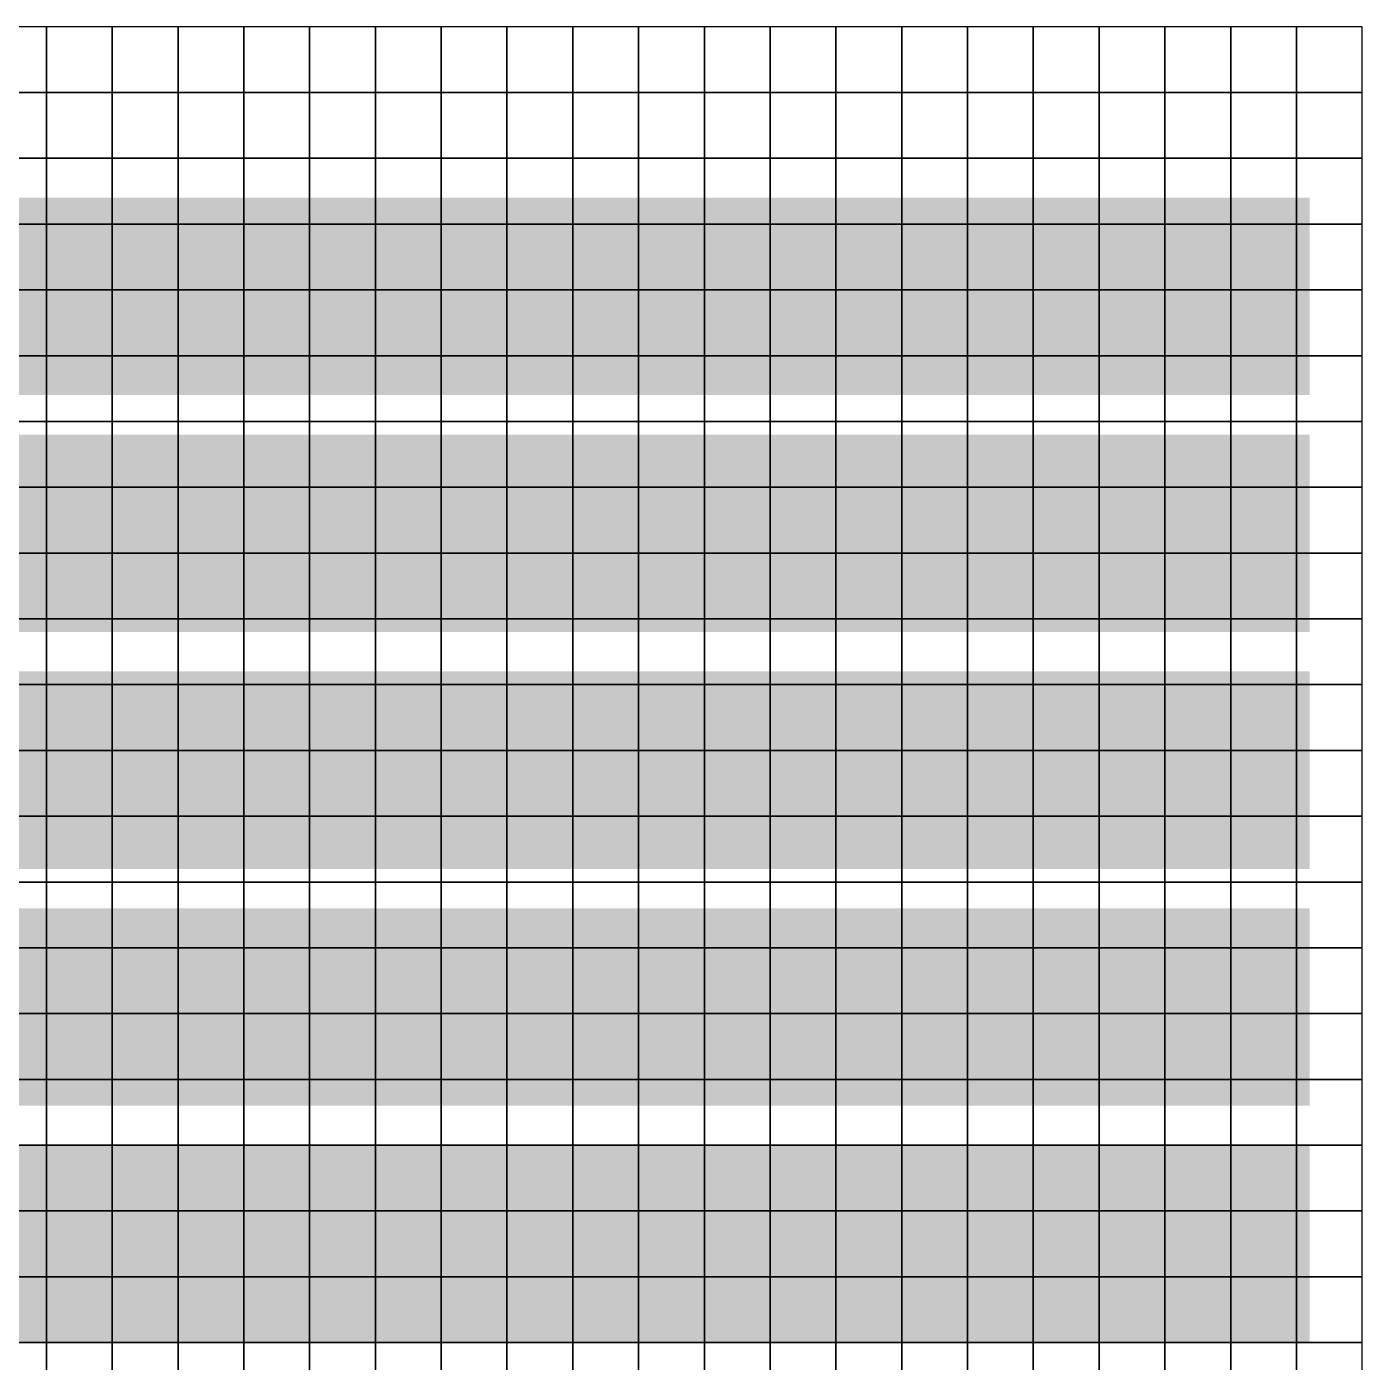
# Model space of a CAD drawing. Header units: metres. Extents: x 0 to 400, y 0 to 400.
# Drawn here: x 197 to 400, y 197 to 400 of the extents above; entities that cross this region are included whole.
import ezdxf

# ---------------------------------------------------------------- set-up
doc = ezdxf.new("R2010")
doc.units = ezdxf.units.M

msp = doc.modelspace()

# ---------------------------------------------------------------- linework, layer by layer
at = {"layer": 'F0', "color": 1}
for points in [[(218, 344), (248, 344), (218, 374), (248, 374)], [(344, 344), (374, 344), (344, 374), (374, 374)], [(182, 308), (212, 308), (182, 338), (212, 338)], [(308, 308), (338, 308), (308, 338), (338, 338)], [(272, 272), (302, 272), (272, 302), (302, 302)], [(236, 236), (266, 236), (236, 266), (266, 266)], [(362, 236), (392, 236), (362, 266), (392, 266)], [(200, 200), (230, 200), (200, 230), (230, 230)], [(326, 200), (356, 200), (326, 230), (356, 230)]]:
    msp.add_solid(points, dxfattribs=at)
at = {"layer": 'F1', "color": 2}
for points in [[(182, 344), (212, 344), (182, 374), (212, 374)], [(308, 344), (338, 344), (308, 374), (338, 374)], [(272, 308), (302, 308), (272, 338), (302, 338)], [(236, 272), (266, 272), (236, 302), (266, 302)], [(362, 272), (392, 272), (362, 302), (392, 302)], [(200, 236), (230, 236), (200, 266), (230, 266)], [(326, 236), (356, 236), (326, 266), (356, 266)], [(290, 200), (320, 200), (290, 230), (320, 230)]]:
    msp.add_solid(points, dxfattribs=at)
at = {"layer": 'F2', "color": 3}
for points in [[(272, 344), (302, 344), (272, 374), (302, 374)], [(236, 308), (266, 308), (236, 338), (266, 338)], [(362, 308), (392, 308), (362, 338), (392, 338)], [(200, 272), (230, 272), (200, 302), (230, 302)], [(326, 272), (356, 272), (326, 302), (356, 302)], [(290, 236), (320, 236), (290, 266), (320, 266)], [(254, 200), (284, 200), (254, 230), (284, 230)]]:
    msp.add_solid(points, dxfattribs=at)
at = {"layer": 'F3', "color": 4}
for points in [[(236, 344), (266, 344), (236, 374), (266, 374)], [(362, 344), (392, 344), (362, 374), (392, 374)], [(200, 308), (230, 308), (200, 338), (230, 338)], [(326, 308), (356, 308), (326, 338), (356, 338)], [(290, 272), (320, 272), (290, 302), (320, 302)], [(254, 236), (284, 236), (254, 266), (284, 266)], [(218, 200), (248, 200), (218, 230), (248, 230)], [(344, 200), (374, 200), (344, 230), (374, 230)]]:
    msp.add_solid(points, dxfattribs=at)
at = {"layer": 'F4', "color": 5}
for points in [[(200, 344), (230, 344), (200, 374), (230, 374)], [(326, 344), (356, 344), (326, 374), (356, 374)], [(290, 308), (320, 308), (290, 338), (320, 338)], [(254, 272), (284, 272), (254, 302), (284, 302)], [(218, 236), (248, 236), (218, 266), (248, 266)], [(344, 236), (374, 236), (344, 266), (374, 266)], [(182, 200), (212, 200), (182, 230), (212, 230)], [(308, 200), (338, 200), (308, 230), (338, 230)]]:
    msp.add_solid(points, dxfattribs=at)
at = {"layer": 'F5', "color": 6}
for points in [[(290, 344), (320, 344), (290, 374), (320, 374)], [(254, 308), (284, 308), (254, 338), (284, 338)], [(218, 272), (248, 272), (218, 302), (248, 302)], [(344, 272), (374, 272), (344, 302), (374, 302)], [(182, 236), (212, 236), (182, 266), (212, 266)], [(308, 236), (338, 236), (308, 266), (338, 266)], [(272, 200), (302, 200), (272, 230), (302, 230)]]:
    msp.add_solid(points, dxfattribs=at)
at = {"layer": 'F6', "color": 7}
for points in [[(254, 344), (284, 344), (254, 374), (284, 374)], [(218, 308), (248, 308), (218, 338), (248, 338)], [(344, 308), (374, 308), (344, 338), (374, 338)], [(182, 272), (212, 272), (182, 302), (212, 302)], [(308, 272), (338, 272), (308, 302), (338, 302)], [(272, 236), (302, 236), (272, 266), (302, 266)], [(236, 200), (266, 200), (236, 230), (266, 230)], [(362, 200), (392, 200), (362, 230), (392, 230)]]:
    msp.add_solid(points, dxfattribs=at)
at = {"layer": 'SURF'}
for points in [[(190, 390, 0.04), (200, 390, 0.04), (200, 400, 0.02), (190, 400, 0.02)], [(200, 390, 0.04), (210, 390, 0.04), (210, 400, 0.02), (200, 400, 0.02)], [(210, 390, 0.04), (220, 390, 0.04), (220, 400, 0.02), (210, 400, 0.02)], [(220, 390, 0.04), (230, 390, 0.04), (230, 400, 0.02), (220, 400, 0.02)], [(230, 390, 0.04), (240, 390, 0.03), (240, 400, 0.01), (230, 400, 0.02)], [(240, 390, 0.03), (250, 390, 0.03), (250, 400, 0.01), (240, 400, 0.01)], [(250, 390, 0.03), (260, 390, 0.02), (260, 400, 0.01), (250, 400, 0.01)], [(260, 390, 0.02), (270, 390, 0.02), (270, 400, 0.01), (260, 400, 0.01)], [(270, 390, 0.02), (280, 390, 0.01), (280, 400, 0.01), (270, 400, 0.01)], [(280, 390, 0.01), (290, 390, 0.01), (290, 400, 0), (280, 400, 0.01)], [(290, 390, 0.01), (300, 390, 0.01), (300, 400, 0), (290, 400, 0)], [(300, 390, 0.01), (310, 390, 0), (310, 400, 0), (300, 400, 0)], [(310, 390, 0), (320, 390, 0), (320, 400, 0), (310, 400, 0)], [(320, 390, 0), (330, 390, 0), (330, 400, 0), (320, 400, 0)], [(330, 390, 0), (340, 390, 0), (340, 400, 0), (330, 400, 0)], [(340, 390, 0), (350, 390, 0), (350, 400, 0), (340, 400, 0)], [(350, 390, 0), (360, 390, 0), (360, 400, 0), (350, 400, 0)], [(360, 390, 0), (370, 390, 0), (370, 400, 0), (360, 400, 0)], [(370, 390, 0), (380, 390, 0), (380, 400, 0), (370, 400, 0)], [(380, 390, 0), (390, 390, 0), (390, 400, 0), (380, 400, 0)], [(390, 390, 0), (400, 390, 0), (400, 400, 0), (390, 400, 0)], [(190, 380, 0.09), (200, 380, 0.09), (200, 390, 0.04), (190, 390, 0.04)], [(200, 380, 0.09), (210, 380, 0.09), (210, 390, 0.04), (200, 390, 0.04)], [(210, 380, 0.09), (220, 380, 0.08), (220, 390, 0.04), (210, 390, 0.04)], [(220, 380, 0.08), (230, 380, 0.08), (230, 390, 0.04), (220, 390, 0.04)], [(230, 380, 0.08), (240, 380, 0.07), (240, 390, 0.03), (230, 390, 0.04)], [(240, 380, 0.07), (250, 380, 0.06), (250, 390, 0.03), (240, 390, 0.03)], [(250, 380, 0.06), (260, 380, 0.04), (260, 390, 0.02), (250, 390, 0.03)], [(260, 380, 0.04), (270, 380, 0.03), (270, 390, 0.02), (260, 390, 0.02)], [(270, 380, 0.03), (280, 380, 0.03), (280, 390, 0.01), (270, 390, 0.02)], [(280, 380, 0.03), (290, 380, 0.02), (290, 390, 0.01), (280, 390, 0.01)], [(290, 380, 0.02), (300, 380, 0.01), (300, 390, 0.01), (290, 390, 0.01)], [(300, 380, 0.01), (310, 380, 0.01), (310, 390, 0), (300, 390, 0.01)], [(310, 380, 0.01), (320, 380, 0.01), (320, 390, 0), (310, 390, 0)], [(320, 380, 0.01), (330, 380, 0), (330, 390, 0), (320, 390, 0)], [(330, 380, 0), (340, 380, 0), (340, 390, 0), (330, 390, 0)], [(340, 380, 0), (350, 380, 0), (350, 390, 0), (340, 390, 0)], [(350, 380, 0), (360, 380, 0), (360, 390, 0), (350, 390, 0)], [(360, 380, 0), (370, 380, 0), (370, 390, 0), (360, 390, 0)], [(370, 380, 0), (380, 380, 0), (380, 390, 0), (370, 390, 0)], [(380, 380, 0), (390, 380, 0), (390, 390, 0), (380, 390, 0)], [(390, 380, 0), (400, 380, 0), (400, 390, 0), (390, 390, 0)], [(190, 370, 0.18), (200, 370, 0.19), (200, 380, 0.09), (190, 380, 0.09)], [(200, 370, 0.19), (210, 370, 0.18), (210, 380, 0.09), (200, 380, 0.09)], [(210, 370, 0.18), (220, 370, 0.17), (220, 380, 0.08), (210, 380, 0.09)], [(220, 370, 0.17), (230, 370, 0.15), (230, 380, 0.08), (220, 380, 0.08)], [(230, 370, 0.15), (240, 370, 0.13), (240, 380, 0.07), (230, 380, 0.08)], [(240, 370, 0.13), (250, 370, 0.11), (250, 380, 0.06), (240, 380, 0.07)], [(250, 370, 0.11), (260, 370, 0.09), (260, 380, 0.04), (250, 380, 0.06)], [(260, 370, 0.09), (270, 370, 0.07), (270, 380, 0.03), (260, 380, 0.04)], [(270, 370, 0.07), (280, 370, 0.05), (280, 380, 0.03), (270, 380, 0.03)], [(280, 370, 0.05), (290, 370, 0.04), (290, 380, 0.02), (280, 380, 0.03)], [(290, 370, 0.04), (300, 370, 0.03), (300, 380, 0.01), (290, 380, 0.02)], [(300, 370, 0.03), (310, 370, 0.02), (310, 380, 0.01), (300, 380, 0.01)], [(310, 370, 0.02), (320, 370, 0.01), (320, 380, 0.01), (310, 380, 0.01)], [(320, 370, 0.01), (330, 370, 0.01), (330, 380, 0), (320, 380, 0.01)], [(330, 370, 0.01), (340, 370, 0), (340, 380, 0), (330, 380, 0)], [(340, 370, 0), (350, 370, 0), (350, 380, 0), (340, 380, 0)], [(350, 370, 0), (360, 370, 0), (360, 380, 0), (350, 380, 0)], [(360, 370, 0), (370, 370, 0), (370, 380, 0), (360, 380, 0)], [(370, 370, 0), (380, 370, 0), (380, 380, 0), (370, 380, 0)], [(380, 370, 0), (390, 370, 0), (390, 380, 0), (380, 380, 0)], [(390, 370, 0), (400, 370, 0), (400, 380, 0), (390, 380, 0)], [(190, 360, 0.35), (200, 360, 0.36), (200, 370, 0.19), (190, 370, 0.18)], [(200, 360, 0.36), (210, 360, 0.35), (210, 370, 0.18), (200, 370, 0.19)], [(210, 360, 0.35), (220, 360, 0.33), (220, 370, 0.17), (210, 370, 0.18)], [(220, 360, 0.33), (230, 360, 0.3), (230, 370, 0.15), (220, 370, 0.17)], [(230, 360, 0.3), (240, 360, 0.26), (240, 370, 0.13), (230, 370, 0.15)], [(240, 360, 0.26), (250, 360, 0.22), (250, 370, 0.11), (240, 370, 0.13)], [(250, 360, 0.22), (260, 360, 0.17), (260, 370, 0.09), (250, 370, 0.11)], [(260, 360, 0.17), (270, 360, 0.13), (270, 370, 0.07), (260, 370, 0.09)], [(270, 360, 0.13), (280, 360, 0.1), (280, 370, 0.05), (270, 370, 0.07)], [(280, 360, 0.1), (290, 360, 0.07), (290, 370, 0.04), (280, 370, 0.05)], [(290, 360, 0.07), (300, 360, 0.05), (300, 370, 0.03), (290, 370, 0.04)], [(300, 360, 0.05), (310, 360, 0.03), (310, 370, 0.02), (300, 370, 0.03)], [(310, 360, 0.03), (320, 360, 0.02), (320, 370, 0.01), (310, 370, 0.02)], [(320, 360, 0.02), (330, 360, 0.01), (330, 370, 0.01), (320, 370, 0.01)], [(330, 360, 0.01), (340, 360, 0.01), (340, 370, 0), (330, 370, 0.01)], [(340, 360, 0.01), (350, 360, 0), (350, 370, 0), (340, 370, 0)], [(350, 360, 0), (360, 360, 0), (360, 370, 0), (350, 370, 0)], [(360, 360, 0), (370, 360, 0), (370, 370, 0), (360, 370, 0)], [(370, 360, 0), (380, 360, 0), (380, 370, 0), (370, 370, 0)], [(380, 360, 0), (390, 360, 0), (390, 370, 0), (380, 370, 0)], [(390, 360, 0), (400, 360, 0), (400, 370, 0), (390, 370, 0)], [(190, 350, 0.65), (200, 350, 0.67), (200, 360, 0.36), (190, 360, 0.35)], [(200, 350, 0.67), (210, 350, 0.65), (210, 360, 0.35), (200, 360, 0.36)], [(210, 350, 0.65), (220, 350, 0.62), (220, 360, 0.33), (210, 360, 0.35)], [(220, 350, 0.62), (230, 350, 0.56), (230, 360, 0.3), (220, 360, 0.33)], [(230, 350, 0.56), (240, 350, 0.48), (240, 360, 0.26), (230, 360, 0.3)], [(240, 350, 0.48), (250, 350, 0.4), (250, 360, 0.22), (240, 360, 0.26)], [(250, 350, 0.4), (260, 350, 0.32), (260, 360, 0.17), (250, 360, 0.22)], [(260, 350, 0.32), (270, 350, 0.25), (270, 360, 0.13), (260, 360, 0.17)], [(270, 350, 0.25), (280, 350, 0.19), (280, 360, 0.1), (270, 360, 0.13)], [(280, 350, 0.19), (290, 350, 0.13), (290, 360, 0.07), (280, 360, 0.1)], [(290, 350, 0.13), (300, 350, 0.09), (300, 360, 0.05), (290, 360, 0.07)], [(300, 350, 0.09), (310, 350, 0.06), (310, 360, 0.03), (300, 360, 0.05)], [(310, 350, 0.06), (320, 350, 0.04), (320, 360, 0.02), (310, 360, 0.03)], [(320, 350, 0.04), (330, 350, 0.02), (330, 360, 0.01), (320, 360, 0.02)], [(330, 350, 0.02), (340, 350, 0.01), (340, 360, 0.01), (330, 360, 0.01)], [(340, 350, 0.01), (350, 350, 0.01), (350, 360, 0), (340, 360, 0.01)], [(350, 350, 0.01), (360, 350, 0), (360, 360, 0), (350, 360, 0)], [(360, 350, 0), (370, 350, 0), (370, 360, 0), (360, 360, 0)], [(370, 350, 0), (380, 350, 0), (380, 360, 0), (370, 360, 0)], [(380, 350, 0), (390, 350, 0), (390, 360, 0), (380, 360, 0)], [(390, 350, 0), (400, 350, 0), (400, 360, 0), (390, 360, 0)], [(190, 340, 1.17), (200, 340, 1.19), (200, 350, 0.67), (190, 350, 0.65)], [(200, 340, 1.19), (210, 340, 1.17), (210, 350, 0.65), (200, 350, 0.67)], [(210, 340, 1.17), (220, 340, 1.1), (220, 350, 0.62), (210, 350, 0.65)], [(220, 340, 1.1), (230, 340, 0.99), (230, 350, 0.56), (220, 350, 0.62)], [(230, 340, 0.99), (240, 340, 0.86), (240, 350, 0.48), (230, 350, 0.56)], [(240, 340, 0.86), (250, 340, 0.72), (250, 350, 0.4), (240, 350, 0.48)], [(250, 340, 0.72), (260, 340, 0.58), (260, 350, 0.32), (250, 350, 0.4)], [(260, 340, 0.58), (270, 340, 0.45), (270, 350, 0.25), (260, 350, 0.32)], [(270, 340, 0.45), (280, 340, 0.33), (280, 350, 0.19), (270, 350, 0.25)], [(280, 340, 0.33), (290, 340, 0.24), (290, 350, 0.13), (280, 350, 0.19)], [(290, 340, 0.24), (300, 340, 0.16), (300, 350, 0.09), (290, 350, 0.13)], [(300, 340, 0.16), (310, 340, 0.11), (310, 350, 0.06), (300, 350, 0.09)], [(310, 340, 0.11), (320, 340, 0.07), (320, 350, 0.04), (310, 350, 0.06)], [(320, 340, 0.07), (330, 340, 0.04), (330, 350, 0.02), (320, 350, 0.04)], [(330, 340, 0.04), (340, 340, 0.02), (340, 350, 0.01), (330, 350, 0.02)], [(340, 340, 0.02), (350, 340, 0.01), (350, 350, 0.01), (340, 350, 0.01)], [(350, 340, 0.01), (360, 340, 0.01), (360, 350, 0), (350, 350, 0.01)], [(360, 340, 0.01), (370, 340, 0), (370, 350, 0), (360, 350, 0)], [(370, 340, 0), (380, 340, 0), (380, 350, 0), (370, 350, 0)], [(380, 340, 0), (390, 340, 0), (390, 350, 0), (380, 350, 0)], [(390, 340, 0), (400, 340, 0), (400, 350, 0), (390, 350, 0)], [(190, 330, 2), (200, 330, 2.04), (200, 340, 1.19), (190, 340, 1.17)], [(200, 330, 2.04), (210, 330, 2), (210, 340, 1.17), (200, 340, 1.19)], [(210, 330, 2), (220, 330, 1.89), (220, 340, 1.1), (210, 340, 1.17)], [(220, 330, 1.89), (230, 330, 1.71), (230, 340, 0.99), (220, 340, 1.1)], [(230, 330, 1.71), (240, 330, 1.48), (240, 340, 0.86), (230, 340, 0.99)], [(240, 330, 1.48), (250, 330, 1.24), (250, 340, 0.72), (240, 340, 0.86)], [(250, 330, 1.24), (260, 330, 0.99), (260, 340, 0.58), (250, 340, 0.72)], [(260, 330, 0.99), (270, 330, 0.77), (270, 340, 0.45), (260, 340, 0.58)], [(270, 330, 0.77), (280, 330, 0.57), (280, 340, 0.33), (270, 340, 0.45)], [(280, 330, 0.57), (290, 330, 0.4), (290, 340, 0.24), (280, 340, 0.33)], [(290, 330, 0.4), (300, 330, 0.28), (300, 340, 0.16), (290, 340, 0.24)], [(300, 330, 0.28), (310, 330, 0.18), (310, 340, 0.11), (300, 340, 0.16)], [(310, 330, 0.18), (320, 330, 0.11), (320, 340, 0.07), (310, 340, 0.11)], [(320, 330, 0.11), (330, 330, 0.07), (330, 340, 0.04), (320, 340, 0.07)], [(330, 330, 0.07), (340, 330, 0.04), (340, 340, 0.02), (330, 340, 0.04)], [(340, 330, 0.04), (350, 330, 0.02), (350, 340, 0.01), (340, 340, 0.02)], [(350, 330, 0.02), (360, 330, 0.01), (360, 340, 0.01), (350, 340, 0.01)], [(360, 330, 0.01), (370, 330, 0.01), (370, 340, 0), (360, 340, 0.01)], [(370, 330, 0.01), (380, 330, 0), (380, 340, 0), (370, 340, 0)], [(380, 330, 0), (390, 330, 0), (390, 340, 0), (380, 340, 0)], [(390, 330, 0), (400, 330, 0), (400, 340, 0), (390, 340, 0)], [(190, 320, 3.3), (200, 320, 3.37), (200, 330, 2.04), (190, 330, 2)], [(200, 320, 3.37), (210, 320, 3.3), (210, 330, 2), (200, 330, 2.04)], [(210, 320, 3.3), (220, 320, 3.11), (220, 330, 1.89), (210, 330, 2)], [(220, 320, 3.11), (230, 320, 2.81), (230, 330, 1.71), (220, 330, 1.89)], [(230, 320, 2.81), (240, 320, 2.45), (240, 330, 1.48), (230, 330, 1.71)], [(240, 320, 2.45), (250, 320, 2.04), (250, 330, 1.24), (240, 330, 1.48)], [(250, 320, 2.04), (260, 320, 1.64), (260, 330, 0.99), (250, 330, 1.24)], [(260, 320, 1.64), (270, 320, 1.26), (270, 330, 0.77), (260, 330, 0.99)], [(270, 320, 1.26), (280, 320, 0.94), (280, 330, 0.57), (270, 330, 0.77)], [(280, 320, 0.94), (290, 320, 0.67), (290, 330, 0.4), (280, 330, 0.57)], [(290, 320, 0.67), (300, 320, 0.46), (300, 330, 0.28), (290, 330, 0.4)], [(300, 320, 0.46), (310, 320, 0.3), (310, 330, 0.18), (300, 330, 0.28)], [(310, 320, 0.3), (320, 320, 0.19), (320, 330, 0.11), (310, 330, 0.18)], [(320, 320, 0.19), (330, 320, 0.11), (330, 330, 0.07), (320, 330, 0.11)], [(330, 320, 0.11), (340, 320, 0.07), (340, 330, 0.04), (330, 330, 0.07)], [(340, 320, 0.07), (350, 320, 0.04), (350, 330, 0.02), (340, 330, 0.04)], [(350, 320, 0.04), (360, 320, 0.02), (360, 330, 0.01), (350, 330, 0.02)], [(360, 320, 0.02), (370, 320, 0.01), (370, 330, 0.01), (360, 330, 0.01)], [(370, 320, 0.01), (380, 320, 0.01), (380, 330, 0), (370, 330, 0.01)], [(380, 320, 0.01), (390, 320, 0), (390, 330, 0), (380, 330, 0)], [(390, 320, 0), (400, 320, 0), (400, 330, 0), (390, 330, 0)], [(190, 310, 5.23), (200, 310, 5.34), (200, 320, 3.37), (190, 320, 3.3)], [(200, 310, 5.34), (210, 310, 5.23), (210, 320, 3.3), (200, 320, 3.37)], [(210, 310, 5.23), (220, 310, 4.93), (220, 320, 3.11), (210, 320, 3.3)], [(220, 310, 4.93), (230, 310, 4.46), (230, 320, 2.81), (220, 320, 3.11)], [(230, 310, 4.46), (240, 310, 3.87), (240, 320, 2.45), (230, 320, 2.81)], [(240, 310, 3.87), (250, 310, 3.24), (250, 320, 2.04), (240, 320, 2.45)], [(250, 310, 3.24), (260, 310, 2.6), (260, 320, 1.64), (250, 320, 2.04)], [(260, 310, 2.6), (270, 310, 2), (270, 320, 1.26), (260, 320, 1.64)], [(270, 310, 2), (280, 310, 1.48), (280, 320, 0.94), (270, 320, 1.26)], [(280, 310, 1.48), (290, 310, 1.06), (290, 320, 0.67), (280, 320, 0.94)], [(290, 310, 1.06), (300, 310, 0.72), (300, 320, 0.46), (290, 320, 0.67)], [(300, 310, 0.72), (310, 310, 0.47), (310, 320, 0.3), (300, 320, 0.46)], [(310, 310, 0.47), (320, 310, 0.3), (320, 320, 0.19), (310, 320, 0.3)], [(320, 310, 0.3), (330, 310, 0.18), (330, 320, 0.11), (320, 320, 0.19)], [(330, 310, 0.18), (340, 310, 0.11), (340, 320, 0.07), (330, 320, 0.11)], [(340, 310, 0.11), (350, 310, 0.06), (350, 320, 0.04), (340, 320, 0.07)], [(350, 310, 0.06), (360, 310, 0.03), (360, 320, 0.02), (350, 320, 0.04)], [(360, 310, 0.03), (370, 310, 0.02), (370, 320, 0.01), (360, 320, 0.02)], [(370, 310, 0.02), (380, 310, 0.01), (380, 320, 0.01), (370, 320, 0.01)], [(380, 310, 0.01), (390, 310, 0), (390, 320, 0), (380, 320, 0.01)], [(390, 310, 0), (400, 310, 0), (400, 320, 0), (390, 320, 0)], [(190, 300, 7.96), (200, 300, 8.12), (200, 310, 5.34), (190, 310, 5.23)], [(200, 300, 8.12), (210, 300, 7.96), (210, 310, 5.23), (200, 310, 5.34)], [(210, 300, 7.96), (220, 300, 7.5), (220, 310, 4.93), (210, 310, 5.23)], [(220, 300, 7.5), (230, 300, 6.78), (230, 310, 4.46), (220, 310, 4.93)], [(230, 300, 6.78), (240, 300, 5.9), (240, 310, 3.87), (230, 310, 4.46)], [(240, 300, 5.9), (250, 300, 4.93), (250, 310, 3.24), (240, 310, 3.87)], [(250, 300, 4.93), (260, 300, 3.95), (260, 310, 2.6), (250, 310, 3.24)], [(260, 300, 3.95), (270, 300, 3.05), (270, 310, 2), (260, 310, 2.6)], [(270, 300, 3.05), (280, 300, 2.26), (280, 310, 1.48), (270, 310, 2)], [(280, 300, 2.26), (290, 300, 1.61), (290, 310, 1.06), (280, 310, 1.48)], [(290, 300, 1.61), (300, 300, 1.1), (300, 310, 0.72), (290, 310, 1.06)], [(300, 300, 1.1), (310, 300, 0.72), (310, 310, 0.47), (300, 310, 0.72)], [(310, 300, 0.72), (320, 300, 0.46), (320, 310, 0.3), (310, 310, 0.47)], [(320, 300, 0.46), (330, 300, 0.28), (330, 310, 0.18), (320, 310, 0.3)], [(330, 300, 0.28), (340, 300, 0.16), (340, 310, 0.11), (330, 310, 0.18)], [(340, 300, 0.16), (350, 300, 0.09), (350, 310, 0.06), (340, 310, 0.11)], [(350, 300, 0.09), (360, 300, 0.05), (360, 310, 0.03), (350, 310, 0.06)], [(360, 300, 0.05), (370, 300, 0.03), (370, 310, 0.02), (360, 310, 0.03)], [(370, 300, 0.03), (380, 300, 0.01), (380, 310, 0.01), (370, 310, 0.02)], [(380, 300, 0.01), (390, 300, 0.01), (390, 310, 0), (380, 310, 0.01)], [(390, 300, 0.01), (400, 300, 0), (400, 310, 0), (390, 310, 0)], [(190, 290, 11.64), (200, 290, 11.87), (200, 300, 8.12), (190, 300, 7.96)], [(200, 290, 11.87), (210, 290, 11.64), (210, 300, 7.96), (200, 300, 8.12)], [(210, 290, 11.64), (220, 290, 10.96), (220, 300, 7.5), (210, 300, 7.96)], [(220, 290, 10.96), (230, 290, 9.92), (230, 300, 6.78), (220, 300, 7.5)], [(230, 290, 9.92), (240, 290, 8.62), (240, 300, 5.9), (230, 300, 6.78)], [(240, 290, 8.62), (250, 290, 7.2), (250, 300, 4.93), (240, 300, 5.9)], [(250, 290, 7.2), (260, 290, 5.78), (260, 300, 3.95), (250, 300, 4.93)], [(260, 290, 5.78), (270, 290, 4.46), (270, 300, 3.05), (260, 300, 3.95)], [(270, 290, 4.46), (280, 290, 3.3), (280, 300, 2.26), (270, 300, 3.05)], [(280, 290, 3.3), (290, 290, 2.35), (290, 300, 1.61), (280, 300, 2.26)], [(290, 290, 2.35), (300, 290, 1.61), (300, 300, 1.1), (290, 300, 1.61)], [(300, 290, 1.61), (310, 290, 1.06), (310, 300, 0.72), (300, 300, 1.1)], [(310, 290, 1.06), (320, 290, 0.67), (320, 300, 0.46), (310, 300, 0.72)], [(320, 290, 0.67), (330, 290, 0.4), (330, 300, 0.28), (320, 300, 0.46)], [(330, 290, 0.4), (340, 290, 0.24), (340, 300, 0.16), (330, 300, 0.28)], [(340, 290, 0.24), (350, 290, 0.13), (350, 300, 0.09), (340, 300, 0.16)], [(350, 290, 0.13), (360, 290, 0.07), (360, 300, 0.05), (350, 300, 0.09)], [(360, 290, 0.07), (370, 290, 0.04), (370, 300, 0.03), (360, 300, 0.05)], [(370, 290, 0.04), (380, 290, 0.02), (380, 300, 0.01), (370, 300, 0.03)], [(380, 290, 0.02), (390, 290, 0.01), (390, 300, 0.01), (380, 300, 0.01)], [(390, 290, 0.01), (400, 290, 0), (400, 300, 0), (390, 300, 0.01)], [(190, 280, 16.35), (200, 280, 16.68), (200, 290, 11.87), (190, 290, 11.64)], [(200, 280, 16.68), (210, 280, 16.35), (210, 290, 11.64), (200, 290, 11.87)], [(210, 280, 16.35), (220, 280, 15.4), (220, 290, 10.96), (210, 290, 11.64)], [(220, 280, 15.4), (230, 280, 13.93), (230, 290, 9.92), (220, 290, 10.96)], [(230, 280, 13.93), (240, 280, 12.11), (240, 290, 8.62), (230, 290, 9.92)], [(240, 280, 12.11), (250, 280, 10.12), (250, 290, 7.2), (240, 290, 8.62)], [(250, 280, 10.12), (260, 280, 8.12), (260, 290, 5.78), (250, 290, 7.2)], [(260, 280, 8.12), (270, 280, 6.26), (270, 290, 4.46), (260, 290, 5.78)], [(270, 280, 6.26), (280, 280, 4.64), (280, 290, 3.3), (270, 290, 4.46)], [(280, 280, 4.64), (290, 280, 3.3), (290, 290, 2.35), (280, 290, 3.3)], [(290, 280, 3.3), (300, 280, 2.26), (300, 290, 1.61), (290, 290, 2.35)], [(300, 280, 2.26), (310, 280, 1.48), (310, 290, 1.06), (300, 290, 1.61)], [(310, 280, 1.48), (320, 280, 0.94), (320, 290, 0.67), (310, 290, 1.06)], [(320, 280, 0.94), (330, 280, 0.57), (330, 290, 0.4), (320, 290, 0.67)], [(330, 280, 0.57), (340, 280, 0.33), (340, 290, 0.24), (330, 290, 0.4)], [(340, 280, 0.33), (350, 280, 0.19), (350, 290, 0.13), (340, 290, 0.24)], [(350, 280, 0.19), (360, 280, 0.1), (360, 290, 0.07), (350, 290, 0.13)], [(360, 280, 0.1), (370, 280, 0.05), (370, 290, 0.04), (360, 290, 0.07)], [(370, 280, 0.05), (380, 280, 0.03), (380, 290, 0.02), (370, 290, 0.04)], [(380, 280, 0.03), (390, 280, 0.01), (390, 290, 0.01), (380, 290, 0.02)], [(390, 280, 0.01), (400, 280, 0.01), (400, 290, 0), (390, 290, 0.01)], [(190, 270, 22.07), (200, 270, 22.52), (200, 280, 16.68), (190, 280, 16.35)], [(200, 270, 22.52), (210, 270, 22.07), (210, 280, 16.35), (200, 280, 16.68)], [(210, 270, 22.07), (220, 270, 20.79), (220, 280, 15.4), (210, 280, 16.35)], [(220, 270, 20.79), (230, 270, 18.81), (230, 280, 13.93), (220, 280, 15.4)], [(230, 270, 18.81), (240, 270, 16.35), (240, 280, 12.11), (230, 280, 13.93)], [(240, 270, 16.35), (250, 270, 13.66), (250, 280, 10.12), (240, 280, 12.11)], [(250, 270, 13.66), (260, 270, 10.96), (260, 280, 8.12), (250, 280, 10.12)], [(260, 270, 10.96), (270, 270, 8.45), (270, 280, 6.26), (260, 280, 8.12)], [(270, 270, 8.45), (280, 270, 6.26), (280, 280, 4.64), (270, 280, 6.26)], [(280, 270, 6.26), (290, 270, 4.46), (290, 280, 3.3), (280, 280, 4.64)], [(290, 270, 4.46), (300, 270, 3.05), (300, 280, 2.26), (290, 280, 3.3)], [(300, 270, 3.05), (310, 270, 2), (310, 280, 1.48), (300, 280, 2.26)], [(310, 270, 2), (320, 270, 1.26), (320, 280, 0.94), (310, 280, 1.48)], [(320, 270, 1.26), (330, 270, 0.77), (330, 280, 0.57), (320, 280, 0.94)], [(330, 270, 0.77), (340, 270, 0.45), (340, 280, 0.33), (330, 280, 0.57)], [(340, 270, 0.45), (350, 270, 0.25), (350, 280, 0.19), (340, 280, 0.33)], [(350, 270, 0.25), (360, 270, 0.13), (360, 280, 0.1), (350, 280, 0.19)], [(360, 270, 0.13), (370, 270, 0.07), (370, 280, 0.05), (360, 280, 0.1)], [(370, 270, 0.07), (380, 270, 0.03), (380, 280, 0.03), (370, 280, 0.05)], [(380, 270, 0.03), (390, 270, 0.02), (390, 280, 0.01), (380, 280, 0.03)], [(390, 270, 0.02), (400, 270, 0.01), (400, 280, 0.01), (390, 280, 0.01)], [(190, 260, 28.63), (200, 260, 29.21), (200, 270, 22.52), (190, 270, 22.07)], [(200, 260, 29.21), (210, 260, 28.63), (210, 270, 22.07), (200, 270, 22.52)], [(210, 260, 28.63), (220, 260, 26.96), (220, 270, 20.79), (210, 270, 22.07)], [(220, 260, 26.96), (230, 260, 24.39), (230, 270, 18.81), (220, 270, 20.79)], [(230, 260, 24.39), (240, 260, 21.21), (240, 270, 16.35), (230, 270, 18.81)], [(240, 260, 21.21), (250, 260, 17.71), (250, 270, 13.66), (240, 270, 16.35)], [(250, 260, 17.71), (260, 260, 14.22), (260, 270, 10.96), (250, 270, 13.66)], [(260, 260, 14.22), (270, 260, 10.96), (270, 270, 8.45), (260, 270, 10.96)], [(270, 260, 10.96), (280, 260, 8.12), (280, 270, 6.26), (270, 270, 8.45)], [(280, 260, 8.12), (290, 260, 5.78), (290, 270, 4.46), (280, 270, 6.26)], [(290, 260, 5.78), (300, 260, 3.95), (300, 270, 3.05), (290, 270, 4.46)], [(300, 260, 3.95), (310, 260, 2.6), (310, 270, 2), (300, 270, 3.05)], [(310, 260, 2.6), (320, 260, 1.64), (320, 270, 1.26), (310, 270, 2)], [(320, 260, 1.64), (330, 260, 0.99), (330, 270, 0.77), (320, 270, 1.26)], [(330, 260, 0.99), (340, 260, 0.58), (340, 270, 0.45), (330, 270, 0.77)], [(340, 260, 0.58), (350, 260, 0.32), (350, 270, 0.25), (340, 270, 0.45)], [(350, 260, 0.32), (360, 260, 0.17), (360, 270, 0.13), (350, 270, 0.25)], [(360, 260, 0.17), (370, 260, 0.09), (370, 270, 0.07), (360, 270, 0.13)], [(370, 260, 0.09), (380, 260, 0.04), (380, 270, 0.03), (370, 270, 0.07)], [(380, 260, 0.04), (390, 260, 0.02), (390, 270, 0.02), (380, 270, 0.03)], [(390, 260, 0.02), (400, 260, 0.01), (400, 270, 0.01), (390, 270, 0.02)], [(190, 250, 35.67), (200, 250, 36.39), (200, 260, 29.21), (190, 260, 28.63)], [(200, 250, 36.39), (210, 250, 35.67), (210, 260, 28.63), (200, 260, 29.21)], [(210, 250, 35.67), (220, 250, 33.59), (220, 260, 26.96), (210, 260, 28.63)], [(220, 250, 33.59), (230, 250, 30.4), (230, 260, 24.39), (220, 260, 26.96)], [(230, 250, 30.4), (240, 250, 26.43), (240, 260, 21.21), (230, 260, 24.39)], [(240, 250, 26.43), (250, 250, 22.07), (250, 260, 17.71), (240, 260, 21.21)], [(250, 250, 22.07), (260, 250, 17.71), (260, 260, 14.22), (250, 260, 17.71)], [(260, 250, 17.71), (270, 250, 13.66), (270, 260, 10.96), (260, 260, 14.22)], [(270, 250, 13.66), (280, 250, 10.12), (280, 260, 8.12), (270, 260, 10.96)], [(280, 250, 10.12), (290, 250, 7.2), (290, 260, 5.78), (280, 260, 8.12)], [(290, 250, 7.2), (300, 250, 4.93), (300, 260, 3.95), (290, 260, 5.78)], [(300, 250, 4.93), (310, 250, 3.24), (310, 260, 2.6), (300, 260, 3.95)], [(310, 250, 3.24), (320, 250, 2.04), (320, 260, 1.64), (310, 260, 2.6)], [(320, 250, 2.04), (330, 250, 1.24), (330, 260, 0.99), (320, 260, 1.64)], [(330, 250, 1.24), (340, 250, 0.72), (340, 260, 0.58), (330, 260, 0.99)], [(340, 250, 0.72), (350, 250, 0.4), (350, 260, 0.32), (340, 260, 0.58)], [(350, 250, 0.4), (360, 250, 0.22), (360, 260, 0.17), (350, 260, 0.32)], [(360, 250, 0.22), (370, 250, 0.11), (370, 260, 0.09), (360, 260, 0.17)], [(370, 250, 0.11), (380, 250, 0.06), (380, 260, 0.04), (370, 260, 0.09)], [(380, 250, 0.06), (390, 250, 0.03), (390, 260, 0.02), (380, 260, 0.04)], [(390, 250, 0.03), (400, 250, 0.01), (400, 260, 0.01), (390, 260, 0.02)], [(190, 240, 42.71), (200, 240, 43.57), (200, 250, 36.39), (190, 250, 35.67)], [(200, 240, 43.57), (210, 240, 42.71), (210, 250, 35.67), (200, 250, 36.39)], [(210, 240, 42.71), (220, 240, 40.22), (220, 250, 33.59), (210, 250, 35.67)], [(220, 240, 40.22), (230, 240, 36.39), (230, 250, 30.4), (220, 250, 33.59)], [(230, 240, 36.39), (240, 240, 31.64), (240, 250, 26.43), (230, 250, 30.4)], [(240, 240, 31.64), (250, 240, 26.43), (250, 250, 22.07), (240, 250, 26.43)], [(250, 240, 26.43), (260, 240, 21.21), (260, 250, 17.71), (250, 250, 22.07)], [(260, 240, 21.21), (270, 240, 16.35), (270, 250, 13.66), (260, 250, 17.71)], [(270, 240, 16.35), (280, 240, 12.11), (280, 250, 10.12), (270, 250, 13.66)], [(280, 240, 12.11), (290, 240, 8.62), (290, 250, 7.2), (280, 250, 10.12)], [(290, 240, 8.62), (300, 240, 5.9), (300, 250, 4.93), (290, 250, 7.2)], [(300, 240, 5.9), (310, 240, 3.87), (310, 250, 3.24), (300, 250, 4.93)], [(310, 240, 3.87), (320, 240, 2.45), (320, 250, 2.04), (310, 250, 3.24)], [(320, 240, 2.45), (330, 240, 1.48), (330, 250, 1.24), (320, 250, 2.04)], [(330, 240, 1.48), (340, 240, 0.86), (340, 250, 0.72), (330, 250, 1.24)], [(340, 240, 0.86), (350, 240, 0.48), (350, 250, 0.4), (340, 250, 0.72)], [(350, 240, 0.48), (360, 240, 0.26), (360, 250, 0.22), (350, 250, 0.4)], [(360, 240, 0.26), (370, 240, 0.13), (370, 250, 0.11), (360, 250, 0.22)], [(370, 240, 0.13), (380, 240, 0.07), (380, 250, 0.06), (370, 250, 0.11)], [(380, 240, 0.07), (390, 240, 0.03), (390, 250, 0.03), (380, 250, 0.06)], [(390, 240, 0.03), (400, 240, 0.01), (400, 250, 0.01), (390, 250, 0.03)], [(190, 230, 49.12), (200, 230, 50.12), (200, 240, 43.57), (190, 240, 42.71)], [(200, 230, 50.12), (210, 230, 49.12), (210, 240, 42.71), (200, 240, 43.57)], [(210, 230, 49.12), (220, 230, 46.26), (220, 240, 40.22), (210, 240, 42.71)], [(220, 230, 46.26), (230, 230, 41.86), (230, 240, 36.39), (220, 240, 40.22)], [(230, 230, 41.86), (240, 230, 36.39), (240, 240, 31.64), (230, 240, 36.39)], [(240, 230, 36.39), (250, 230, 30.4), (250, 240, 26.43), (240, 240, 31.64)], [(250, 230, 30.4), (260, 230, 24.39), (260, 240, 21.21), (250, 240, 26.43)], [(260, 230, 24.39), (270, 230, 18.81), (270, 240, 16.35), (260, 240, 21.21)], [(270, 230, 18.81), (280, 230, 13.93), (280, 240, 12.11), (270, 240, 16.35)], [(280, 230, 13.93), (290, 230, 9.92), (290, 240, 8.62), (280, 240, 12.11)], [(290, 230, 9.92), (300, 230, 6.78), (300, 240, 5.9), (290, 240, 8.62)], [(300, 230, 6.78), (310, 230, 4.46), (310, 240, 3.87), (300, 240, 5.9)], [(310, 230, 4.46), (320, 230, 2.81), (320, 240, 2.45), (310, 240, 3.87)], [(320, 230, 2.81), (330, 230, 1.71), (330, 240, 1.48), (320, 240, 2.45)], [(330, 230, 1.71), (340, 230, 0.99), (340, 240, 0.86), (330, 240, 1.48)], [(340, 230, 0.99), (350, 230, 0.56), (350, 240, 0.48), (340, 240, 0.86)], [(350, 230, 0.56), (360, 230, 0.3), (360, 240, 0.26), (350, 240, 0.48)], [(360, 230, 0.3), (370, 230, 0.15), (370, 240, 0.13), (360, 240, 0.26)], [(370, 230, 0.15), (380, 230, 0.08), (380, 240, 0.07), (370, 240, 0.13)], [(380, 230, 0.08), (390, 230, 0.04), (390, 240, 0.03), (380, 240, 0.07)], [(390, 230, 0.04), (400, 230, 0.02), (400, 240, 0.01), (390, 240, 0.03)], [(190, 220, 54.29), (200, 220, 55.39), (200, 230, 50.12), (190, 230, 49.12)], [(200, 220, 55.39), (210, 220, 54.29), (210, 230, 49.12), (200, 230, 50.12)], [(210, 220, 54.29), (220, 220, 51.13), (220, 230, 46.26), (210, 230, 49.12)], [(220, 220, 51.13), (230, 220, 46.26), (230, 230, 41.86), (220, 230, 46.26)], [(230, 220, 46.26), (240, 220, 40.22), (240, 230, 36.39), (230, 230, 41.86)], [(240, 220, 40.22), (250, 220, 33.59), (250, 230, 30.4), (240, 230, 36.39)], [(250, 220, 33.59), (260, 220, 26.96), (260, 230, 24.39), (250, 230, 30.4)], [(260, 220, 26.96), (270, 220, 20.79), (270, 230, 18.81), (260, 230, 24.39)], [(270, 220, 20.79), (280, 220, 15.4), (280, 230, 13.93), (270, 230, 18.81)], [(280, 220, 15.4), (290, 220, 10.96), (290, 230, 9.92), (280, 230, 13.93)], [(290, 220, 10.96), (300, 220, 7.5), (300, 230, 6.78), (290, 230, 9.92)], [(300, 220, 7.5), (310, 220, 4.93), (310, 230, 4.46), (300, 230, 6.78)], [(310, 220, 4.93), (320, 220, 3.11), (320, 230, 2.81), (310, 230, 4.46)], [(320, 220, 3.11), (330, 220, 1.89), (330, 230, 1.71), (320, 230, 2.81)], [(330, 220, 1.89), (340, 220, 1.1), (340, 230, 0.99), (330, 230, 1.71)], [(340, 220, 1.1), (350, 220, 0.62), (350, 230, 0.56), (340, 230, 0.99)], [(350, 220, 0.62), (360, 220, 0.33), (360, 230, 0.3), (350, 230, 0.56)], [(360, 220, 0.33), (370, 220, 0.17), (370, 230, 0.15), (360, 230, 0.3)], [(370, 220, 0.17), (380, 220, 0.08), (380, 230, 0.08), (370, 230, 0.15)], [(380, 220, 0.08), (390, 220, 0.04), (390, 230, 0.04), (380, 230, 0.08)], [(390, 220, 0.04), (400, 220, 0.02), (400, 230, 0.02), (390, 230, 0.04)], [(190, 210, 57.65), (200, 210, 58.81), (200, 220, 55.39), (190, 220, 54.29)], [(200, 210, 58.81), (210, 210, 57.65), (210, 220, 54.29), (200, 220, 55.39)], [(210, 210, 57.65), (220, 210, 54.29), (220, 220, 51.13), (210, 220, 54.29)], [(220, 210, 54.29), (230, 210, 49.12), (230, 220, 46.26), (220, 220, 51.13)], [(230, 210, 49.12), (240, 210, 42.71), (240, 220, 40.22), (230, 220, 46.26)], [(240, 210, 42.71), (250, 210, 35.67), (250, 220, 33.59), (240, 220, 40.22)], [(250, 210, 35.67), (260, 210, 28.63), (260, 220, 26.96), (250, 220, 33.59)], [(260, 210, 28.63), (270, 210, 22.07), (270, 220, 20.79), (260, 220, 26.96)], [(270, 210, 22.07), (280, 210, 16.35), (280, 220, 15.4), (270, 220, 20.79)], [(280, 210, 16.35), (290, 210, 11.64), (290, 220, 10.96), (280, 220, 15.4)], [(290, 210, 11.64), (300, 210, 7.96), (300, 220, 7.5), (290, 220, 10.96)], [(300, 210, 7.96), (310, 210, 5.23), (310, 220, 4.93), (300, 220, 7.5)], [(310, 210, 5.23), (320, 210, 3.3), (320, 220, 3.11), (310, 220, 4.93)], [(320, 210, 3.3), (330, 210, 2), (330, 220, 1.89), (320, 220, 3.11)], [(330, 210, 2), (340, 210, 1.17), (340, 220, 1.1), (330, 220, 1.89)], [(340, 210, 1.17), (350, 210, 0.65), (350, 220, 0.62), (340, 220, 1.1)], [(350, 210, 0.65), (360, 210, 0.35), (360, 220, 0.33), (350, 220, 0.62)], [(360, 210, 0.35), (370, 210, 0.18), (370, 220, 0.17), (360, 220, 0.33)], [(370, 210, 0.18), (380, 210, 0.09), (380, 220, 0.08), (370, 220, 0.17)], [(380, 210, 0.09), (390, 210, 0.04), (390, 220, 0.04), (380, 220, 0.08)], [(390, 210, 0.04), (400, 210, 0.02), (400, 220, 0.02), (390, 220, 0.04)], [(190, 200, 58.81), (200, 200, 60), (200, 210, 58.81), (190, 210, 57.65)], [(200, 200, 60), (210, 200, 58.81), (210, 210, 57.65), (200, 210, 58.81)], [(210, 200, 58.81), (220, 200, 55.39), (220, 210, 54.29), (210, 210, 57.65)], [(220, 200, 55.39), (230, 200, 50.12), (230, 210, 49.12), (220, 210, 54.29)], [(230, 200, 50.12), (240, 200, 43.57), (240, 210, 42.71), (230, 210, 49.12)], [(240, 200, 43.57), (250, 200, 36.39), (250, 210, 35.67), (240, 210, 42.71)], [(250, 200, 36.39), (260, 200, 29.21), (260, 210, 28.63), (250, 210, 35.67)], [(260, 200, 29.21), (270, 200, 22.52), (270, 210, 22.07), (260, 210, 28.63)], [(270, 200, 22.52), (280, 200, 16.68), (280, 210, 16.35), (270, 210, 22.07)], [(280, 200, 16.68), (290, 200, 11.87), (290, 210, 11.64), (280, 210, 16.35)], [(290, 200, 11.87), (300, 200, 8.12), (300, 210, 7.96), (290, 210, 11.64)], [(300, 200, 8.12), (310, 200, 5.34), (310, 210, 5.23), (300, 210, 7.96)], [(310, 200, 5.34), (320, 200, 3.37), (320, 210, 3.3), (310, 210, 5.23)], [(320, 200, 3.37), (330, 200, 2.04), (330, 210, 2), (320, 210, 3.3)], [(330, 200, 2.04), (340, 200, 1.19), (340, 210, 1.17), (330, 210, 2)], [(340, 200, 1.19), (350, 200, 0.67), (350, 210, 0.65), (340, 210, 1.17)], [(350, 200, 0.67), (360, 200, 0.36), (360, 210, 0.35), (350, 210, 0.65)], [(360, 200, 0.36), (370, 200, 0.19), (370, 210, 0.18), (360, 210, 0.35)], [(370, 200, 0.19), (380, 200, 0.09), (380, 210, 0.09), (370, 210, 0.18)], [(380, 200, 0.09), (390, 200, 0.04), (390, 210, 0.04), (380, 210, 0.09)], [(390, 200, 0.04), (400, 200, 0.02), (400, 210, 0.02), (390, 210, 0.04)], [(190, 190, 57.65), (200, 190, 58.81), (200, 200, 60), (190, 200, 58.81)], [(200, 190, 58.81), (210, 190, 57.65), (210, 200, 58.81), (200, 200, 60)], [(210, 190, 57.65), (220, 190, 54.29), (220, 200, 55.39), (210, 200, 58.81)], [(220, 190, 54.29), (230, 190, 49.12), (230, 200, 50.12), (220, 200, 55.39)], [(230, 190, 49.12), (240, 190, 42.71), (240, 200, 43.57), (230, 200, 50.12)], [(240, 190, 42.71), (250, 190, 35.67), (250, 200, 36.39), (240, 200, 43.57)], [(250, 190, 35.67), (260, 190, 28.63), (260, 200, 29.21), (250, 200, 36.39)], [(260, 190, 28.63), (270, 190, 22.07), (270, 200, 22.52), (260, 200, 29.21)], [(270, 190, 22.07), (280, 190, 16.35), (280, 200, 16.68), (270, 200, 22.52)], [(280, 190, 16.35), (290, 190, 11.64), (290, 200, 11.87), (280, 200, 16.68)], [(290, 190, 11.64), (300, 190, 7.96), (300, 200, 8.12), (290, 200, 11.87)], [(300, 190, 7.96), (310, 190, 5.23), (310, 200, 5.34), (300, 200, 8.12)], [(310, 190, 5.23), (320, 190, 3.3), (320, 200, 3.37), (310, 200, 5.34)], [(320, 190, 3.3), (330, 190, 2), (330, 200, 2.04), (320, 200, 3.37)], [(330, 190, 2), (340, 190, 1.17), (340, 200, 1.19), (330, 200, 2.04)], [(340, 190, 1.17), (350, 190, 0.65), (350, 200, 0.67), (340, 200, 1.19)], [(350, 190, 0.65), (360, 190, 0.35), (360, 200, 0.36), (350, 200, 0.67)], [(360, 190, 0.35), (370, 190, 0.18), (370, 200, 0.19), (360, 200, 0.36)], [(370, 190, 0.18), (380, 190, 0.09), (380, 200, 0.09), (370, 200, 0.19)], [(380, 190, 0.09), (390, 190, 0.04), (390, 200, 0.04), (380, 200, 0.09)], [(390, 190, 0.04), (400, 190, 0.02), (400, 200, 0.02), (390, 200, 0.04)]]:
    msp.add_3dface(points, dxfattribs=at)

doc.saveas('drawing.dxf')
